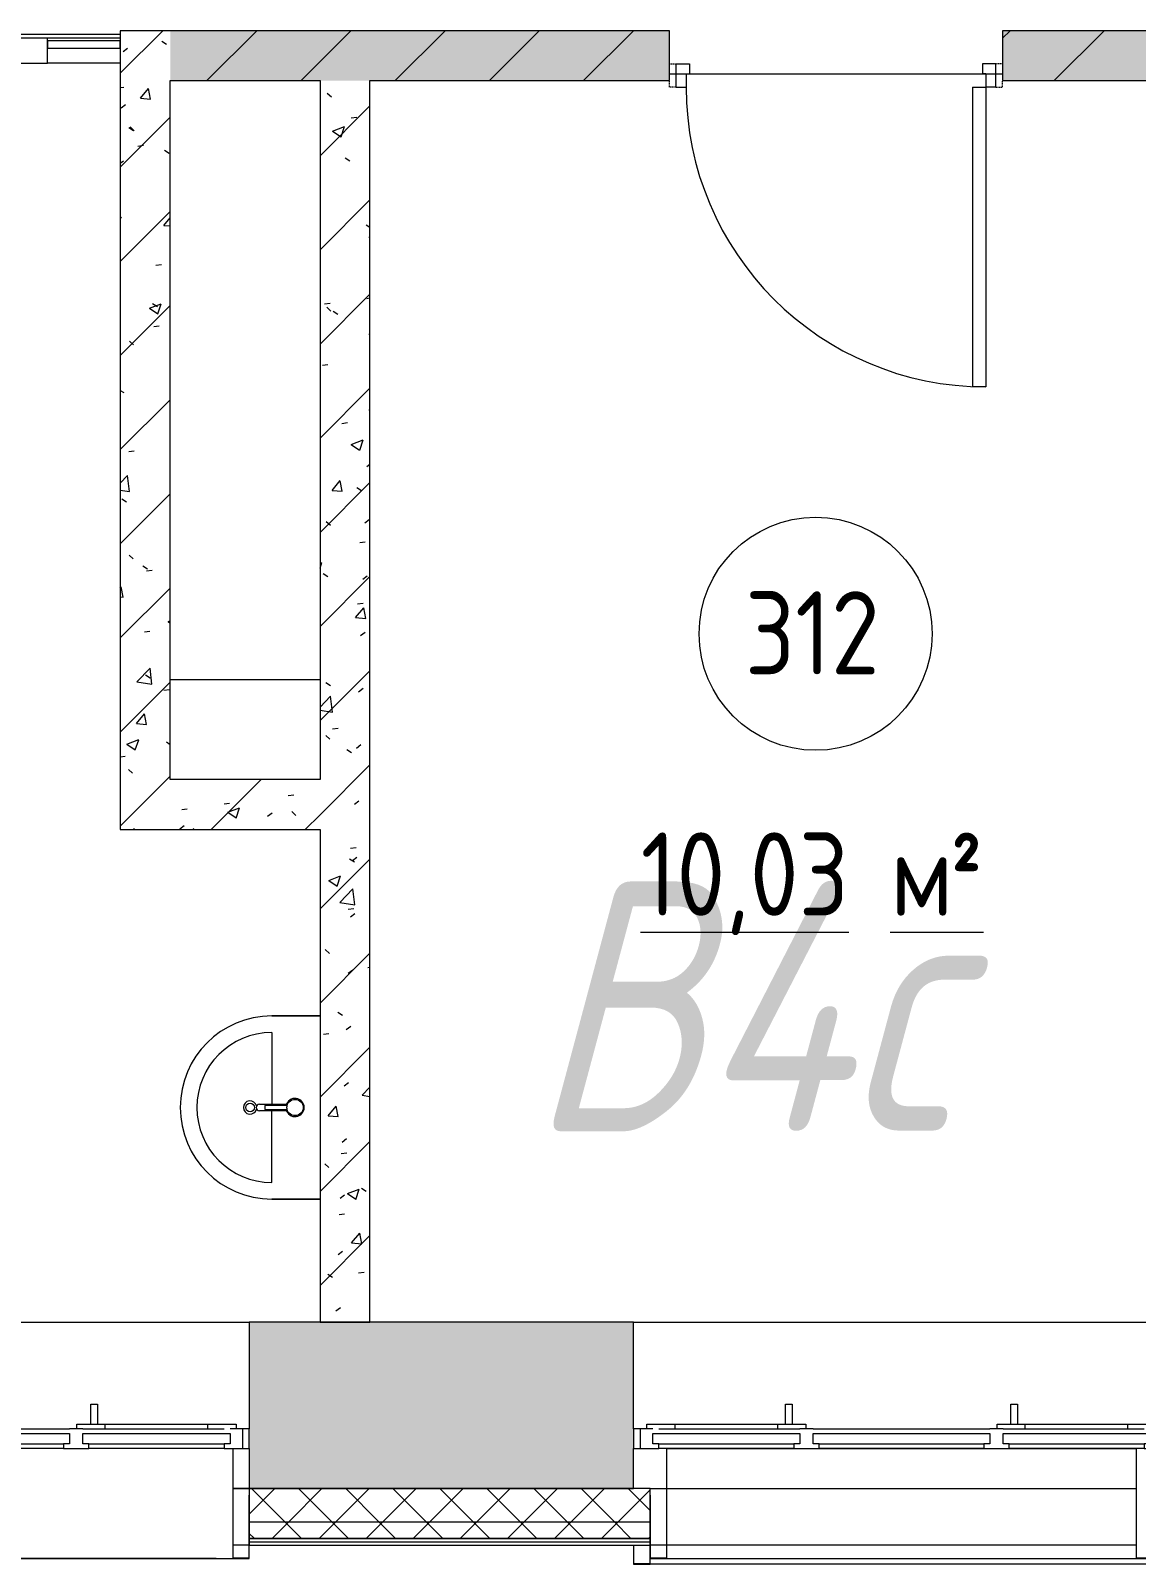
# Model space of a CAD drawing. Header units: millimetres. Extents: x -515342 to 330399, y -224905 to 507333.
# Drawn here: x -343999 to -340677, y 260518 to 265125 of the extents above; entities that cross this region are included whole.
import ezdxf

# ---------------------------------------------------------------- set-up
doc = ezdxf.new("R2010")
doc.units = ezdxf.units.MM
doc.linetypes.add('ASVP_Невидимые', pattern=[5, 3, -2])
doc.linetypes.add('ASVP_Штриховая_ш3 п1_5', pattern=[4.5, 3, -1.5])
doc.layers.get('0').update_dxf_attribs({"lineweight": 0})
for name, color, linetype, lineweight in [('_ Окна', 7, 'Continuous', 0), ('Витраж', 7, 'Continuous', 0), ('Двери', 7, 'Continuous', 0), ('Линии разделители', 7, 'ASVP_Штриховая_ш3 п1_5', 0), ('Марки помещений', 7, 'Continuous', 0), ('Окна', 7, 'Continuous', 0), ('Панели витража', 7, 'Continuous', 0), ('Перекрытие', 7, 'Continuous', 0), ('Сантехника', 7, 'Continuous', 0), ('Стены внутренние', 7, 'Continuous', 0), ('Стены наружные', 7, 'Continuous', 0), ('Стены несущие', 7, 'Continuous', 0), ('Стены отделка', 7, 'Continuous', 0), ('Стены перегородки', 7, 'Continuous', 0), ('Стены штриховка', 7, 'Continuous', 0), ('экспертиза категории', 1, 'Continuous', 0)]:
    doc.layers.add(name, color=color, linetype=linetype, lineweight=lineweight)
doc.styles.add('GOST Common_1', font='', dxfattribs={"width": 0.9, "height": 250})
doc.styles.add('GOST Common_2', font='', dxfattribs={"width": 0.9, "height": 250})
doc.styles.add('mytext', font='isocpeur.ttf', dxfattribs={"width": 0.8, "oblique": 14.999978})
doc.styles.get('GOST Common_1').set_extended_font_data('GOST Common')
doc.styles.get('GOST Common_2').set_extended_font_data('GOST Common')
pattern_1 = [(45, (0, 0), (-70.71068, 70.71068), []), (135, (0, 0), (-70.71068, -70.71068), [])]
pattern_2 = [(45, (-375064.64, 258270.41), (-141.42136, 141.42136), [])]
pattern_3 = [(50, (-375064.64, 258270.4), (364.368, -31.8783), [38.1, -419.1]), (355, (-375064.64, 258270.4), (-70.4859, 382.1133), [30.48, -335.28]), (100.451, (-375034.27, 258267.76), (293.885, 350.2334), [32.38, -356.18]), (46.184, (-375064.64, 258372), (542.1585, -84.086), [57.15, -628.65]), (96.636, (-375019.46, 258365), (474.805, 494.8554), [48.57, -534.27]), (351.184, (-375064.64, 258372), (474.81, 494.85), [45.72, -502.92]), (21, (-375013.84, 258346.6), (303.2285, -204.5305), [38.1, -419.1]), (326, (-375013.84, 258346.6), (123.604, 368.376), [30.48, -335.28]), (71.451, (-374988.57, 258329.57), (426.834, 163.8427), [32.38, -356.18]), (37.5, (-375064.64, 258270.41), (6.17665, 169.11015), [16.764, -314.452, 16.764, -323.596, -336.55]), (37.5, (-375064.64, 258270.41), (6.17665, 169.11015), [-671.576, 16.764, -319.786]), (7.5, (-375064.64, 258270.41), (133.6389, 200.3615), [16.764, -177.292, 16.764, -306.832, -128.27]), (7.5, (-375064.64, 258270.41), (133.6389, 200.3615), [-517.652, 16.764, -111.506]), (327.5, (-375177.92, 258270.41), (271.18182, -11.45836), [16.764, -110.236, 16.764, -379.476, -525.78]), (327.5, (-375177.92, 258270.41), (271.18182, -11.45836), [-523.24, 16.764, -509.016]), (317.5, (-375228.72, 258270.41), (296.2585, 50.8528), [16.764, -148.336, 16.764, -246.38, -373.38]), (317.5, (-375228.72, 258270.41), (296.2585, 50.8528), [-428.244, 16.764, -356.616])]

# ---------------------------------------------------------------- blocks, each defined once
blk = doc.blocks.new('Окно_ПВХ_3Створки_1Фрамуга-верх - АР_Окно_ОП_1820_h_х1570_3ст2фр-в-9800995-О_АР_П_3__6_750_План 3 этажа')
at = {"layer": '_ Окна'}
for p, q in [((-729, 130), (-805, 130)), ((-805, 130), (-805, 70)), ((-785, 70), (-785, 130)), ((-747, 84), (-747, 116)), ((-747, 116), (-729, 116)), ((-729, 116), (-729, 130)), ((-323, 116), (-729, 116)), ((-247, 130), (-323, 130)), ((-323, 130), (-323, 116)), ((-323, 116), (-305, 116)), ((-305, 116), (-305, 84)), ((-265, 84), (-265, 116)), ((-265, 116), (-247, 116)), ((-247, 116), (-247, 130)), ((247, 116), (-247, 116)), ((323, 130), (247, 130)), ((247, 130), (247, 116)), ((247, 116), (265, 116)), ((265, 116), (265, 84)), ((305, 84), (305, 116)), ((305, 116), (323, 116)), ((323, 116), (323, 130)), ((729, 116), (323, 116)), ((729, 130), (729, 116)), ((805, 130), (729, 130)), ((729, 116), (747, 116)), ((747, 116), (747, 84)), ((785, 70), (785, 130)), ((805, 70), (805, 130)), ((-805, 70), (-747, 70)), ((-765, 56), (-765, 70)), ((-680, 56), (-765, 56)), ((-305, 84), (-747, 84)), ((-680, 70), (-680, 56)), ((-372, 70), (-372, 56)), ((-287, 56), (-372, 56)), ((-305, 70), (-265, 70)), ((-287, 70), (-287, 56)), ((265, 84), (-265, 84)), ((265, 70), (305, 70)), ((287, 56), (287, 70)), ((372, 56), (287, 56)), ((747, 84), (305, 84)), ((372, 70), (372, 56)), ((680, 70), (680, 56)), ((765, 56), (680, 56)), ((747, 70), (805, 70)), ((765, 70), (765, 56))]:
    blk.add_line(p, q, dxfattribs=at)
at = {"layer": 'Окна'}
for p, q in [((-729, 130), (-323, 130)), ((-247, 130), (247, 130)), ((323, 130), (729, 130)), ((-305, 70), (-729, 70)), ((-372, 56), (-680, 56)), ((-348.5, -4), (-348.5, 56)), ((-328.5, 56), (-328.5, -4)), ((265, 70), (-265, 70)), ((729, 70), (305, 70)), ((328.5, -4), (328.5, 56)), ((348.5, 56), (348.5, -4)), ((680, 56), (372, 56)), ((-328.5, -4), (-348.5, -4)), ((348.5, -4), (328.5, -4))]:
    blk.add_line(p, q, dxfattribs=at)
blk = doc.blocks.new('Окно_ПВХ_3Створки_1Фрамуга-верх - АР_Окно_ОП_1820_h_х1570_3ст2фр-в-V3-О_АР_П_3__6_750_План 3 этажа')
at = {"layer": '_ Окна'}
for p, q in [((-729, 130), (-805, 130)), ((-805, 130), (-805, 70)), ((-785, 70), (-785, 130)), ((-747, 84), (-747, 116)), ((-747, 116), (-729, 116)), ((-729, 116), (-729, 130)), ((-323, 116), (-729, 116)), ((-247, 130), (-323, 130)), ((-323, 130), (-323, 116)), ((-323, 116), (-305, 116)), ((-305, 116), (-305, 84)), ((-265, 84), (-265, 116)), ((-265, 116), (-247, 116)), ((-247, 116), (-247, 130)), ((247, 116), (-247, 116)), ((323, 130), (247, 130)), ((247, 130), (247, 116)), ((247, 116), (265, 116)), ((265, 116), (265, 84)), ((305, 84), (305, 116)), ((305, 116), (323, 116)), ((323, 116), (323, 130)), ((729, 116), (323, 116)), ((729, 130), (729, 116)), ((805, 130), (729, 130)), ((729, 116), (747, 116)), ((747, 116), (747, 84)), ((785, 70), (785, 130)), ((805, 70), (805, 130)), ((-805, 70), (-747, 70)), ((-765, 56), (-765, 70)), ((-680, 56), (-765, 56)), ((-305, 84), (-747, 84)), ((-680, 70), (-680, 56)), ((-372, 70), (-372, 56)), ((-287, 56), (-372, 56)), ((-305, 70), (-265, 70)), ((-287, 70), (-287, 56)), ((265, 84), (-265, 84)), ((265, 70), (305, 70)), ((287, 56), (287, 70)), ((372, 56), (287, 56)), ((747, 84), (305, 84)), ((372, 70), (372, 56)), ((680, 70), (680, 56)), ((765, 56), (680, 56)), ((747, 70), (805, 70)), ((765, 70), (765, 56))]:
    blk.add_line(p, q, dxfattribs=at)
at = {"layer": 'Окна'}
for p, q in [((-729, 130), (-323, 130)), ((-247, 130), (247, 130)), ((323, 130), (729, 130)), ((-305, 70), (-729, 70)), ((-372, 56), (-680, 56)), ((-348.5, -4), (-348.5, 56)), ((-328.5, 56), (-328.5, -4)), ((265, 70), (-265, 70)), ((729, 70), (305, 70)), ((328.5, -4), (328.5, 56)), ((348.5, 56), (348.5, -4)), ((680, 56), (372, 56)), ((-328.5, -4), (-348.5, -4)), ((348.5, -4), (328.5, -4))]:
    blk.add_line(p, q, dxfattribs=at)
blk = doc.blocks.new('Прямоугольный импост - АР_Откос_Металлический_50х330 Коричневый Правый-9899913-О_АР_П_3__6_750_План 3 этажа')
at = {"layer": 'Витраж'}
blk.add_line((31622.6, 2264.9), (30212.6, 2264.9), dxfattribs=at)
blk = doc.blocks.new('Прямоугольный импост - АР_Откос_Металлический_50х330 Коричневый Левый-9899768-О_АР_П_3__6_750_План 3 этажа')
at = {"layer": 'Витраж'}
blk.add_line((-50, -40), (0, -40), dxfattribs=at)
blk = doc.blocks.new('Прямоугольный импост - АР_Откос_Металлический_50х330 Белый Правый-9899488-О_АР_П_3__6_750_План 3 этажа')
at = {"layer": 'Витраж'}
for p, q in [((32926.9, 2247.5), (32926.9, 2264.9)), ((34436.9, 2264.9), (34436.9, 2247.5)), ((34436.9, 2247.5), (32926.9, 2247.5))]:
    blk.add_line(p, q, dxfattribs=at)
blk = doc.blocks.new('Прямоугольный импост - АР_Откос_Металлический_50х330 Белый Правый-9899489-О_АР_П_3__6_750_План 3 этажа')
at = {"layer": 'Витраж'}
for p, q in [((-49, 17.4), (-49, -39)), ((-1, -39), (-1, 17.4)), ((0, 17.4), (0, -40)), ((-50, -40), (-50, -22.6)), ((0, -40), (-50, -40)), ((-49, -39), (-1, -39))]:
    blk.add_line(p, q, dxfattribs=at)
blk = doc.blocks.new('Прямоугольный импост - АР_Откос_Металлический_50х330 Белый Левый-9898756-О_АР_П_3__6_750_План 3 этажа')
at = {"layer": 'Витраж'}
blk.add_line((30162.6, 2265), (31672.6, 2265), dxfattribs=at)
blk = doc.blocks.new('Прямоугольный импост - АР_Откос_Металлический_50х330 Белый Левый-V11-О_АР_П_3__6_750_План 3 этажа')
at = {"layer": 'Витраж', "lineweight": 18}
for p, q in [((-50, 290), (-50, -40)), ((-49, -39), (-49, 290)), ((0, 150), (-1, 150)), ((-1, 150), (-1, -39)), ((0, -40), (0, 150)), ((-50, -40), (0, -40)), ((-1, -39), (-49, -39))]:
    blk.add_line(p, q, dxfattribs=at)
blk = doc.blocks.new('Прямоугольный импост - АР_Откос_Металлический_50х330 Коричневый Левый-9899767-О_АР_П_3__6_750_План 3 этажа')
at = {"layer": 'Витраж'}
for p, q in [((34386.9, 2594.9), (32976.9, 2594.9)), ((32976.9, 2264.9), (34386.9, 2264.9))]:
    blk.add_line(p, q, dxfattribs=at)
blk = doc.blocks.new('Прямоугольный импост - АР_Откос_Металлический_50х330 Коричневый Правый-V12-О_АР_П_3__6_750_План 3 этажа')
at = {"layer": 'Витраж', "lineweight": 18}
for p, q in [((-50, -40), (-50, 290)), ((-50, 290), (-49, 290)), ((-49, 290), (-49, -39)), ((-1, -39), (-1, 150)), ((-1, 150), (0, 150)), ((0, 150), (0, -40)), ((0, -40), (-50, -40)), ((-49, -39), (-1, -39))]:
    blk.add_line(p, q, dxfattribs=at)
blk = doc.blocks.new('Прямоугольный импост - АР_Откос_Металлический_50х330 Коричневый Левый-V13-О_АР_П_3__6_750_План 3 этажа')
at = {"layer": 'Витраж', "lineweight": 18}
for p, q in [((-50, 290), (-50, -40)), ((-49, 290), (-50, 290)), ((-49, -39), (-49, 290)), ((0, 150), (-1, 150)), ((-1, 150), (-1, -39)), ((0, -40), (0, 150)), ((-50, -40), (0, -40)), ((-1, -39), (-49, -39))]:
    blk.add_line(p, q, dxfattribs=at)
blk = doc.blocks.new('СД_Люблино_Фасады_rvt-1-О_АР_П_3__6_750_План 3 этажа')
at = {"layer": 'Стены внутренние'}
h = blk.add_hatch(dxfattribs=at)
h.set_pattern_fill('FP_1', color=256, style=0, pattern_type=2)
h.set_pattern_definition([(45, (0, 0), (-224.5064, 224.5064), []), (45, (224.5, 0), (-224.5064, 224.5064), [396.875, -79.375, 3.353, -76.022])])
h.paths.add_polyline_path([(85325, 2475), (85325, 2975), (84034.6, 2975), (84034.6, 2475), (84354.2, 2475)])
h.paths.add_polyline_path([(82424.6, 2475), (82424.6, 2975), (80024.6, 2975), (80024.6, 2475), (82310.6, 2475)])
h.paths.add_polyline_path([(77614.6, 2475), (77614.6, 2975), (76428.8, 2975), (76428.8, 2475), (77457.1, 2475)])
h.paths.add_polyline_path([(73880.8, 2475), (74018.8, 2475), (74018.8, 2975), (71654.3, 2975), (71654.3, 2475), (73625.3, 2475)])
h.paths.add_polyline_path([(70044.3, 2475), (70044.3, 2975), (68833.2, 2975), (68833.2, 2475), (69547.1, 2475)])
h.paths.add_polyline_path([(67223.2, 2475), (67223.2, 2975), (66055, 2975), (66055, 2475), (66983.7, 2475)])
h.paths.add_polyline_path([(64445, 2475), (64445, 2975), (63279.5, 2975), (63279.5, 2475), (64429.2, 2475)])
h.paths.add_polyline_path([(61669.5, 2475), (61669.5, 2975), (59270, 2975), (59270, 2475), (61619.2, 2475)])
h.paths.add_polyline_path([(56860, 2475), (56860, 2975), (55705, 2975), (55705, 2475), (56765.7, 2475)])
h.paths.add_polyline_path([(53295, 2475), (53295, 2975), (52107.5, 2975), (52107.5, 2475), (53189.4, 2475)])
h.paths.add_polyline_path([(49697.5, 2475), (49697.5, 2975), (48505, 2975), (48505, 2475), (49613.1, 2475)])
h.paths.add_polyline_path([(46036.8, 2475), (46095, 2475), (46095, 2975), (44880, 2975), (44880, 2475), (45525.9, 2475)])
h.paths.add_polyline_path([(42470, 2475), (42470, 2975), (40100.1, 2975), (40100.1, 2475), (42460.5, 2475)])
h.paths.add_polyline_path([(38490.1, 2475), (38490.1, 2975), (37284.2, 2975), (37284.2, 2475), (38373.4, 2475)])
h.paths.add_polyline_path([(35563.4, 2475), (35674.2, 2475), (35674.2, 2975), (34486.9, 2975), (34486.9, 2475), (35308, 2475)])
h.paths.add_polyline_path([(32753.5, 2475), (32876.9, 2475), (32876.9, 2975), (31722.6, 2975), (31722.6, 2475), (32242.6, 2475)])
h.paths.add_polyline_path([(29943.5, 2475), (30112.6, 2475), (30112.6, 2975), (27685.9, 2975), (27685.9, 2475), (29688.1, 2475)])
h.paths.add_polyline_path([(25275.9, 2475), (25275.9, 2975), (24073.4, 2975), (24073.4, 2475), (25090, 2475)])
h.paths.add_polyline_path([(21663.4, 2475), (21663.4, 2975), (19290.9, 2975), (19290.9, 2475), (21513.7, 2475)])
h.paths.add_polyline_path([(17680.9, 2475), (17680.9, 2975), (16335, 2975), (16335, 2475), (17426.5, 2475)])
at = {"layer": 'Стены наружные'}
h = blk.add_hatch(dxfattribs=at)
h.set_pattern_fill('FP_5', color=256, style=0, pattern_type=2)
h.set_pattern_definition(pattern_1)
h.paths.add_polyline_path([(41405, 2375), (41405, 2475), (40100.1, 2475), (40100.1, 2375), (40927.8, 2375)])
h.paths.add_polyline_path([(38490.1, 2375), (38490.1, 2475), (37284.2, 2475), (37284.2, 2375), (38373.4, 2375)])
h.paths.add_polyline_path([(35674.2, 2375), (35674.2, 2475), (34436.9, 2475), (34436.9, 2375), (35563.4, 2375)])
h.paths.add_polyline_path([(32753.5, 2375), (32926.9, 2375), (32926.9, 2475), (31722.6, 2475), (31722.6, 2375), (32242.6, 2375)])
h.paths.add_polyline_path([(30112.6, 2375), (30112.6, 2475), (27685.9, 2475), (27685.9, 2375), (29943.5, 2375)])
h.paths.add_polyline_path([(25090, 2375), (25275.9, 2375), (25275.9, 2475), (24073.4, 2475), (24073.4, 2375)])
h.paths.add_polyline_path([(21663.4, 2375), (21663.4, 2475), (19290.9, 2475), (19290.9, 2375), (21513.7, 2375)])
h.paths.add_polyline_path([(17426.5, 2375), (17680.9, 2375), (17680.9, 2475), (16335, 2475), (16335, 2375), (16915.6, 2375)])
h = blk.add_hatch(dxfattribs=at)
h.set_pattern_fill('FP_5', color=256, style=0, pattern_type=2)
h.set_pattern_definition(pattern_1)
h.paths.add_polyline_path([(41405, 2325), (41405, 2375), (40100.1, 2375), (40100.1, 2325), (41385, 2325)])
h.paths.add_polyline_path([(38490.1, 2325), (38490.1, 2375), (37284.2, 2375), (37284.2, 2325), (38373.4, 2325)])
h.paths.add_polyline_path([(35563.4, 2325), (35674.2, 2325), (35674.2, 2375), (34436.9, 2375), (34436.9, 2325), (35308, 2325)])
h.paths.add_polyline_path([(32926.9, 2325), (32926.9, 2375), (31722.6, 2375), (31722.6, 2325), (32753.5, 2325)])
h.paths.add_polyline_path([(30112.6, 2325), (30112.6, 2375), (27685.9, 2375), (27685.9, 2325), (29943.5, 2325)])
h.paths.add_polyline_path([(25090, 2325), (25275.9, 2325), (25275.9, 2375), (24073.4, 2375), (24073.4, 2325)])
h.paths.add_polyline_path([(21663.4, 2325), (21663.4, 2375), (19290.9, 2375), (19290.9, 2325), (21513.7, 2325)])
h.paths.add_polyline_path([(17680.9, 2325), (17680.9, 2375), (16435, 2375), (16435, 2325), (17426.5, 2325)])
at = {"layer": 'Стены внутренние'}
for p, q in [((30112.6, 2975), (31722.6, 2975)), ((32876.9, 2975), (34486.9, 2975)), ((31722.6, 2475), (31673.6, 2475)), ((31721.8, 2304.9), (31673.5, 2304.9)), ((32976, 2304.9), (32927.7, 2304.9)), ((34386.9, 2304.9), (32976.9, 2304.9))]:
    blk.add_line(p, q, dxfattribs=at)
at = {"layer": 'Стены наружные'}
for p, q in [((31673.6, 2475), (31722.6, 2475)), ((32926.9, 2475), (32975.9, 2475)), ((32976.9, 2475), (34386.9, 2475))]:
    blk.add_line(p, q, dxfattribs=at)
at = {"layer": 'Стены несущие'}
for p, q in [((32876.9, 2975), (31722.6, 2975)), ((31722.6, 2975), (31722.6, 2655)), ((32876.9, 2655), (32876.9, 2975)), ((31722.6, 2595), (31722.6, 2475)), ((32876.9, 2475), (32876.9, 2595)), ((31722.6, 2475), (32876.9, 2475))]:
    blk.add_line(p, q, dxfattribs=at)
at = {"layer": 'Стены отделка', "lineweight": 9}
for p, q in [((32926.9, 2475), (31722.6, 2475)), ((31722.6, 2475), (31722.6, 2375)), ((32926.9, 2375), (32926.9, 2475)), ((31722.6, 2375), (31722.6, 2325)), ((32926.9, 2325), (32926.9, 2375)), ((31722.6, 2324.9), (31722.6, 2314.9)), ((31722.6, 2314.9), (31722.6, 2304.9)), ((31722.6, 2304.9), (32926.9, 2304.9)), ((32926.9, 2314.9), (32926.9, 2324.9)), ((32926.9, 2304.9), (32926.9, 2314.9))]:
    blk.add_line(p, q, dxfattribs=at)
at = {"layer": 'Стены штриховка'}
for p, q in [((31722.6, 2375), (32926.9, 2375)), ((31722.6, 2325), (32926.9, 2325)), ((32926.9, 2324.9), (31722.6, 2324.9)), ((31722.6, 2314.9), (32926.9, 2314.9))]:
    blk.add_line(p, q, dxfattribs=at)
at = {"layer": 'Витраж', "lineweight": 9}
for name, p in [('Прямоугольный импост - АР_Откос_Металлический_50х330 Белый Левый-V11-О_АР_П_3__6_750_План 3 этажа', (31722.6, 2305)), ('Прямоугольный импост - АР_Откос_Металлический_50х330 Коричневый Левый-9899767-О_АР_П_3__6_750_План 3 этажа', (0, 0)), ('Прямоугольный импост - АР_Откос_Металлический_50х330 Коричневый Левый-V13-О_АР_П_3__6_750_План 3 этажа', (34436.9, 2304.9)), ('Прямоугольный импост - АР_Откос_Металлический_50х330 Белый Левый-9898756-О_АР_П_3__6_750_План 3 этажа', (0, 0)), ('Прямоугольный импост - АР_Откос_Металлический_50х330 Коричневый Правый-9899913-О_АР_П_3__6_750_План 3 этажа', (0, 0)), ('Прямоугольный импост - АР_Откос_Металлический_50х330 Коричневый Левый-9899768-О_АР_П_3__6_750_План 3 этажа', (31672.6, 2304.9)), ('Прямоугольный импост - АР_Откос_Металлический_50х330 Белый Правый-9899488-О_АР_П_3__6_750_План 3 этажа', (0, 0))]:
    blk.add_blockref(name, p, dxfattribs=at)
at = {"layer": 'Витраж', "lineweight": 9, "extrusion": (0, 0, -1)}
for name, p in [('Прямоугольный импост - АР_Откос_Металлический_50х330 Коричневый Правый-V12-О_АР_П_3__6_750_План 3 этажа', (-32926.9, 2304.9)), ('Прямоугольный импост - АР_Откос_Металлический_50х330 Белый Правый-9899489-О_АР_П_3__6_750_План 3 этажа', (-32876.9, 2287.5))]:
    blk.add_blockref(name, p, dxfattribs=at)
at = {"layer": 'Окна', "lineweight": 9, "rotation": 180}
for name, p in [('Окно_ПВХ_3Створки_1Фрамуга-верх - АР_Окно_ОП_1820_h_х1570_3ст2фр-в-V3-О_АР_П_3__6_750_План 3 этажа', (30917.6, 2725)), ('Окно_ПВХ_3Створки_1Фрамуга-верх - АР_Окно_ОП_1820_h_х1570_3ст2фр-в-9800995-О_АР_П_3__6_750_План 3 этажа', (33681.9, 2725))]:
    blk.add_blockref(name, p, dxfattribs=at)
blk = doc.blocks.new('Дверь_Деревянная_1 полотно - АР_Дверь_Межкомнатная_900х2000h_полотно__Г_Пр-9141869-О_АР_П_3__6_750_План 3 этажа')
at = {"layer": 'Двери', "lineweight": 18}
for p, q in [((-450, 95), (-450, 995)), ((-450, 995), (-410, 995)), ((-410, 95), (-410, 995)), ((-480, 95), (-450, 95)), ((-480, 95), (-480, 25)), ((-450, 55), (-450, 95)), ((-410, 95), (-450, 95)), ((480, 95), (450, 95)), ((450, 55), (450, 95)), ((480, 95), (480, 25)), ((-450, 55), (-440, 55)), ((-440, 25), (-440, 55)), ((450, 55), (440, 55)), ((440, 25), (440, 55)), ((-480, 25), (-440, 25)), ((480, 25), (440, 25))]:
    blk.add_line(p, q, dxfattribs=at)
at = {"layer": 'Двери', "linetype": 'ASVP_Невидимые', "lineweight": 18}
for p, q in [((-500, 95), (-500, 75)), ((-480, 95), (-500, 95)), ((480, 95), (500, 95)), ((500, 95), (500, 75)), ((-500, 25), (-480, 25)), ((500, 25), (480, 25))]:
    blk.add_line(p, q, dxfattribs=at)
at = {"layer": 'Двери', "lineweight": 18}
blk.add_arc((-450, 95), 900, 0, 90, dxfattribs=at)
blk = doc.blocks.new('Панели_Витраж ТПТ75_Заполнение - АР_ПанельВитража_ТПТ75_Стекло многослойное огнестойкое_22мм-9716169-О_АР_П_3__6_750_План 3 этажа')
at = {"layer": 'Панели витража', "lineweight": 18}
for p, q in [((109.4, 29.5), (-109.4, 29.5)), ((-109.4, 29.5), (-109.4, 7.5)), ((-109.4, 7.5), (109.4, 7.5)), ((109.4, 7.5), (109.4, 29.5))]:
    blk.add_line(p, q, dxfattribs=at)
blk = doc.blocks.new('Прямоугольный импост - АР_Импост_ТПТ75_101х75-9716168-О_АР_П_3__6_750_План 3 этажа')
at = {"layer": 'Витраж'}
for p, q in [((31335, 6832.4), (31116.2, 6832.4)), ((31335, 6757.4), (31116.2, 6757.4))]:
    blk.add_line(p, q, dxfattribs=at)
blk = doc.blocks.new('Прямоугольный импост - АР_Импост_ТПТ75_101х75-9384651-О_АР_П_3__6_750_План 3 этажа')
at = {"layer": 'Витраж', "lineweight": 18}
for p, q in [((-50.5, 37.5), (50.5, 37.5)), ((-50.5, -37.5), (-50.5, 37.5)), ((50.5, 37.5), (50.5, -37.5)), ((50.5, -37.5), (-50.5, -37.5))]:
    blk.add_line(p, q, dxfattribs=at)
blk = doc.blocks.new('2D_Раковина - АР_Сантехнические приборы_Раковина 550х420-8920611-О_АР_П_3__6_750_План 3 этажа')
at = {"layer": 'Сантехника'}
for p, q in [((-119.1, 175.6), (-119.1, 256.9)), ((-115.1, 241), (-115.1, 174.6)), ((-103.1, 241), (-115.1, 241)), ((-103.1, 174.6), (-103.1, 241)), ((-99.1, 256.9), (-99.1, 175.6)), ((-384.1, 220), (-384.1, 75)), ((-384.1, 75), (-384.1, 220)), ((-334.1, 220), (-119.1, 220)), ((115.9, 220), (-99.1, 220)), ((165.9, 75), (165.9, 220)), ((165.9, 220), (165.9, 75))]:
    blk.add_line(p, q, dxfattribs=at)
for centre, radius in [((-109.1, 285), 13.3), ((-109.1, 150), 24.5)]:
    blk.add_circle(centre, radius, dxfattribs=at)
for centre, radius, start, end in [((-109.1, 220), 275, 360, 180), ((-109.1, 220), 275, 360, 180), ((-109.1, 220), 225, 0, 180), ((-109.1, 285), 20, 284.1438, 255.8562), ((-109.1, 256.9), 10, 0, 180), ((-109.1, 150), 27.5, 102.6043, 77.3977), ((-109.1, 150), 25.3, 76.2933, 103.7089)]:
    blk.add_arc(centre, radius, start, end, dxfattribs=at)
blk = doc.blocks.new('ASVP_Марка_Помещение_ДваЗначения - Номер Площадь-685795-О_АР_П_3__6_750_План 3 этажа')
at = {"layer": 'Марки помещений'}
blk.add_circle((0, 0), 3.5, dxfattribs=at)

msp = doc.modelspace()

# ---------------------------------------------------------------- hatches: boundary and pattern name
at = {"layer": 'Стены внутренние'}
h = msp.add_hatch(dxfattribs=at)
h.set_pattern_fill('FP_2', color=256, style=0, pattern_type=2)
h.set_pattern_definition(pattern_2)
h.paths.add_polyline_path([(-343729.6354, 262725.4137), (-343579.6354, 262725.4137), (-343579.6354, 265125.4137), (-343729.6354, 265125.4137), (-343729.6354, 264155.8053)])
h = msp.add_hatch(dxfattribs=at)
h.set_pattern_fill('FP_3', color=256, style=0, pattern_type=2)
h.set_pattern_definition(pattern_3)
h.paths.add_polyline_path([(-343729.6354, 262725.4137), (-343579.6354, 262725.4137), (-343579.6354, 265125.4137), (-343729.6354, 265125.4137), (-343729.6354, 264155.8053)])
h = msp.add_hatch(dxfattribs=at)
h.set_pattern_fill('FP_2', color=256, style=0, pattern_type=2)
h.set_pattern_definition(pattern_2)
h.paths.add_polyline_path([(-326079.6354, 264975.4137), (-326079.6354, 265125.4137), (-327779.6354, 265125.4137), (-327779.6354, 264975.4137), (-326473.3092, 264975.4137)])
h.paths.add_polyline_path([(-328879.6354, 264975.4137), (-328879.6354, 265125.4137), (-330779.6354, 265125.4137), (-330779.6354, 264975.4137), (-329479.6354, 264975.4137)])
h.paths.add_polyline_path([(-331879.6354, 264975.4137), (-331879.6354, 265125.4137), (-335129.6354, 265125.4137), (-335129.6354, 264975.4137), (-332604.0905, 264975.4137)])
h.paths.add_polyline_path([(-336229.6354, 264975.4137), (-336229.6354, 265125.4137), (-338129.6354, 265125.4137), (-338129.6354, 264975.4137), (-336691.278, 264975.4137)])
h.paths.add_polyline_path([(-339329.6354, 264975.4137), (-339329.6354, 265125.4137), (-341079.6354, 265125.4137), (-341079.6354, 264975.4137), (-339779.6354, 264975.4137)])
h.paths.add_polyline_path([(-342079.6354, 264975.4137), (-342079.6354, 265125.4137), (-343579.6354, 265125.4137), (-343579.6354, 264975.4137), (-342822.0592, 264975.4137)])
h = msp.add_hatch(dxfattribs=at)
h.set_pattern_fill('FP_3', color=256, style=0, pattern_type=2)
h.set_pattern_definition(pattern_3)
h.paths.add_polyline_path([(-326079.6354, 264975.4137), (-326079.6354, 265125.4137), (-327779.6354, 265125.4137), (-327779.6354, 264975.4137), (-326473.3092, 264975.4137)])
h.paths.add_polyline_path([(-328879.6354, 264975.4137), (-328879.6354, 265125.4137), (-330779.6354, 265125.4137), (-330779.6354, 264975.4137), (-329479.6354, 264975.4137)])
h.paths.add_polyline_path([(-331879.6354, 264975.4137), (-331879.6354, 265125.4137), (-335129.6354, 265125.4137), (-335129.6354, 264975.4137), (-332604.0905, 264975.4137)])
h.paths.add_polyline_path([(-336229.6354, 264975.4137), (-336229.6354, 265125.4137), (-338129.6354, 265125.4137), (-338129.6354, 264975.4137), (-336691.278, 264975.4137)])
h.paths.add_polyline_path([(-339329.6354, 264975.4137), (-339329.6354, 265125.4137), (-341079.6354, 265125.4137), (-341079.6354, 264975.4137), (-339779.6354, 264975.4137)])
h.paths.add_polyline_path([(-342079.6354, 264975.4137), (-342079.6354, 265125.4137), (-343579.6354, 265125.4137), (-343579.6354, 264975.4137), (-342822.0592, 264975.4137)])
h = msp.add_hatch(dxfattribs=at)
h.set_pattern_fill('FP_2', color=256, style=0, pattern_type=2)
h.set_pattern_definition(pattern_2)
h.paths.add_polyline_path([(-342979.6354, 261245.4137), (-342979.6354, 264975.4137), (-343129.6354, 264975.4137), (-343129.6354, 261245.4137)])
h = msp.add_hatch(dxfattribs=at)
h.set_pattern_fill('FP_3', color=256, style=0, pattern_type=2)
h.set_pattern_definition(pattern_3)
h.paths.add_polyline_path([(-342979.6354, 261245.4137), (-342979.6354, 264975.4137), (-343129.6354, 264975.4137), (-343129.6354, 261245.4137)])
h = msp.add_hatch(dxfattribs=at)
h.set_pattern_fill('FP_2', color=256, style=0, pattern_type=2)
h.set_pattern_definition(pattern_2)
h.paths.add_polyline_path([(-343129.6354, 262725.4137), (-343129.6354, 262875.4137), (-343579.6354, 262875.4137), (-343579.6354, 262725.4137)])
h = msp.add_hatch(dxfattribs=at)
h.set_pattern_fill('FP_3', color=256, style=0, pattern_type=2)
h.set_pattern_definition(pattern_3)
h.paths.add_polyline_path([(-343129.6354, 262725.4137), (-343129.6354, 262875.4137), (-343579.6354, 262875.4137), (-343579.6354, 262725.4137)])

# ---------------------------------------------------------------- linework, layer by layer
at = {"layer": 'Линии разделители'}
msp.add_line((-354699.6354, 265115.1538), (-343729.6354, 265115.1538), dxfattribs=at)
at = {"layer": 'Перекрытие'}
for p, q in [((-354699.6354, 265115.1538), (-343729.6354, 265115.1538)), ((-342079.6354, 264995.4137), (-341079.6354, 264995.4137)), ((-343129.6354, 263175.4137), (-343579.6354, 263175.4137))]:
    msp.add_line(p, q, dxfattribs=at)
at = {"layer": 'Стены перегородки'}
for p, q in [((-342079.6354, 265125.4137), (-343729.6354, 265125.4137)), ((-343729.6354, 265125.4137), (-343729.6354, 262725.4137)), ((-342079.6354, 264975.4137), (-342079.6354, 265125.4137)), ((-339329.6354, 265125.4137), (-341079.6354, 265125.4137)), ((-341079.6354, 265125.4137), (-341079.6354, 264975.4137)), ((-343579.6354, 264975.4137), (-343129.6354, 264975.4137)), ((-343579.6354, 262875.4137), (-343579.6354, 264975.4137)), ((-343129.6354, 264975.4137), (-343129.6354, 262875.4137)), ((-342979.6354, 264975.4137), (-342079.6354, 264975.4137)), ((-342979.6354, 261245.4137), (-342979.6354, 264975.4137)), ((-341079.6354, 264975.4137), (-340529.6354, 264975.4137)), ((-343129.6354, 262875.4137), (-343579.6354, 262875.4137)), ((-343729.6354, 262725.4137), (-343129.6354, 262725.4137)), ((-343129.6354, 262725.4137), (-343129.6354, 261245.4137)), ((-343129.6354, 261245.4137), (-342979.6354, 261245.4137))]:
    msp.add_line(p, q, dxfattribs=at)

# ---------------------------------------------------------------- block references
msp.add_blockref('СД_Люблино_Фасады_rvt-1-О_АР_П_3__6_750_План 3 этажа', (-375064.6354, 258270.4137))
at = {"layer": 'Витраж', "extrusion": (0, 0, -1), "rotation": 180}
msp.add_blockref('Прямоугольный импост - АР_Импост_ТПТ75_101х75-9384651-О_АР_П_3__6_750_План 3 этажа', (343998.8998, 265065.3538), dxfattribs=at)
at = {"layer": 'Витраж'}
msp.add_blockref('Прямоугольный импост - АР_Импост_ТПТ75_101х75-9716168-О_АР_П_3__6_750_План 3 этажа', (-375064.6354, 258270.4137), dxfattribs=at)
at = {"layer": 'Двери', "rotation": 180}
msp.add_blockref('Дверь_Деревянная_1 полотно - АР_Дверь_Межкомнатная_900х2000h_полотно__Г_Пр-9141869-О_АР_П_3__6_750_План 3 этажа', (-341579.6354, 265050.4137), dxfattribs=at)
at = {"layer": 'Марки помещений', "xscale": 99.99999999999993, "yscale": 99.99999999999993, "zscale": 99.99999999999993}
msp.add_blockref('ASVP_Марка_Помещение_ДваЗначения - Номер Площадь-685795-О_АР_П_3__6_750_План 3 этажа', (-341640.8199, 263313.4834), dxfattribs=at)
at = {"layer": 'Панели витража'}
msp.add_blockref('Панели_Витраж ТПТ75_Заполнение - АР_ПанельВитража_ТПТ75_Стекло многослойное огнестойкое_22мм-9716169-О_АР_П_3__6_750_План 3 этажа', (-343839.0176, 265065.3538), dxfattribs=at)
at = {"layer": 'Сантехника', "rotation": 90.00000000000011}
msp.add_blockref('2D_Раковина - АР_Сантехнические приборы_Раковина 550х420-8920611-О_АР_П_3__6_750_План 3 этажа', (-343054.6354, 261999.4284), dxfattribs=at)

# ---------------------------------------------------------------- texts
at = {"layer": 'Марки помещений', "char_height": 250, "attachment_point": 1}
for s, insert, width, style in [('312', (-341853.2272, 263441.2084), 526.708687, 'GOST Common_1'), ('\\L10,03 ', (-342166.4134, 262716.678), 909.113625, 'GOST Common_1'), ('\\L\\fGOST Common|b0|i0|c238|p34|;\\W.9;\\L²', (-341237.7259, 262716.678), 165.949312, 'GOST Common_2'), ('\\L\\fGOST Common|b0|i0|c204|p34|;\\W.9;\\Lм', (-341416.3197, 262716.678), 216.455625, 'GOST Common_1')]:
    msp.add_mtext(s, dxfattribs=dict(at, insert=insert, width=width, style=style))
at = {"layer": 'экспертиза категории', "lineweight": 50, "insert": (-342501.9992, 262568.9835), "char_height": 750, "attachment_point": 1, "style": 'mytext'}
msp.add_mtext_dynamic_manual_height_columns('В4с', width=2459.427233, gutter_width=17359.7713, heights=[0], dxfattribs=at)

doc.saveas('drawing.dxf')
